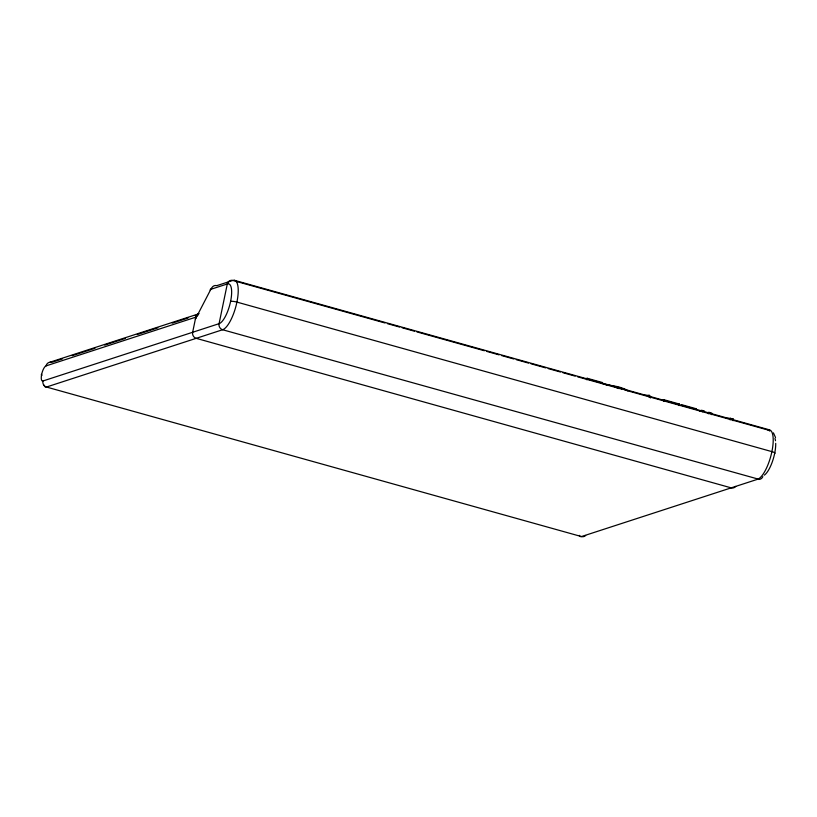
<?xml version="1.0" encoding="UTF-8"?>
<svg xmlns="http://www.w3.org/2000/svg" width="817" height="817" viewBox="0 0 817 817"><rect width="100%" height="100%" fill="white"/><g stroke="black" fill="none" stroke-linecap="round" stroke-linejoin="round"><path stroke-width="1.23" d="M199.103 313.636A4.973 4.606 72 0 0 195.774 317.19L192.649 332.294A4.973 4.606 72 0 0 196.192 338.33L731.184 487.861A4.973 4.606 72 0 0 735.739 486.401M586.872 379.823L587.188 378.281L602.497 382.56L601.424 382.907M648.769 396.858L649.086 395.316L649.791 395.51L650.383 397.971M663.751 401.31L664.068 399.768L679.376 404.047L679.06 405.589M708.39 413.79L708.707 412.248L711.74 413.096L711.423 414.638M730.071 419.846L730.388 418.304L733.421 419.152L733.094 420.694M211.869 288.442A4.973 2.563 27.4 0 0 210.286 290.352L195.365 319.161L196.264 316.71L198.112 314.933M216.832 285.644L232.825 280.445L384.97 322.97M210.286 290.352A3.288 1.052 -74.4 0 1 211.317 289.147L227.708 283.846M49.827 362.258L198.357 313.942M62.429 358.847L51.563 362.391A4.973 4.606 72 0 0 46.048 365.893A7.864 2.522 -74.4 0 0 41.657 374.36A7.864 2.522 -74.4 0 0 42.913 380.998A4.973 4.606 72 0 0 46.457 387.033L581.449 536.565A4.973 4.606 72 0 0 585.687 535.462M72.09 355.712L95.038 348.246M104.699 345.101L125.226 338.432M137.297 334.5L157.834 327.821M172.316 323.113L188.022 318.007M195.263 315.648L197.673 314.862M46.048 365.893L195.774 317.19M42.913 380.998L219.487 323.542A20.701 6.638 -74.4 0 0 230.598 301.412A20.701 6.638 -74.4 0 0 227.708 283.856M586.116 378.628L587.188 378.281M663.006 400.116L664.068 399.768M678.304 404.395L679.376 404.047M695.267 409.123L696.319 408.786L681.633 404.681M699.444 410.982L701.64 410.267L704.438 411.053L702.242 411.768M725.588 418.375L730.388 418.304M730.97 419.182L733.421 419.152M644.204 395.326L649.086 395.316M603.303 384.01L617.999 386.727A17.045 3.37 11.7 0 1 624.739 389.055A15.686 3.105 11.7 0 1 627.803 390.883M606.265 384.97L608.461 385.246M614.415 386.41L615.17 386.604A15.911 3.145 11.7 0 1 615.936 386.798M617.182 388.126L617.672 388.269A17.045 3.37 11.7 0 1 618.663 388.545M234.408 280.313L769.389 429.834M387.421 323.655L399.697 327.086M402.148 327.77L414.423 331.202M416.874 331.886L484.358 350.748M486.82 351.433L499.085 354.864M501.536 355.548L513.811 358.98M516.262 359.664L528.538 363.095M530.989 363.779L545.715 367.895M548.166 368.579L560.442 372.011M562.893 372.695L575.158 376.126M577.619 376.811L621.788 389.158M624.239 389.842L767.806 429.967A4.973 4.606 72 0 1 769.777 431.08M617.305 387.187L619.01 387.707M603.395 384.061L604.059 384.419M773.423 432.847L775.527 437.544M762.864 476.607A4.973 4.606 72 0 1 757.594 479.273L581.449 536.565A12.837 4.116 -74.4 0 1 579.345 535.37M211.317 289.147A4.973 4.606 72 0 1 216.423 285.552M767.806 429.967A25.674 8.241 -74.4 0 1 772.034 450.943A25.674 8.241 -74.4 0 1 758.115 479.068L222.612 329.741L46.457 387.033A12.837 4.116 -74.4 0 1 44.128 385.226M774.659 453.476A4.973 0.98 11.7 0 0 771.902 451.627L236.92 302.096A4.973 0.98 11.7 0 0 230.598 301.412M774.955 438.463A20.701 6.638 -74.4 0 1 775.496 440.741M775.711 443.345A20.701 6.638 -74.4 0 1 764.263 475.177M41.953 375.279A4.973 0.98 11.7 0 1 41.657 374.36M611.422 385.757A12.796 2.533 11.7 0 1 612.913 386.063M620.522 388.238A12.684 2.512 11.7 0 1 622.237 388.943M227.3 283.948L219.068 323.706A4.973 4.606 72 0 0 222.612 329.741L223.133 329.537A25.674 8.241 -74.4 0 0 237.053 301.422A25.674 8.241 -74.4 0 0 232.825 280.445A4.973 4.606 72 0 0 227.3 283.948"/></g></svg>
